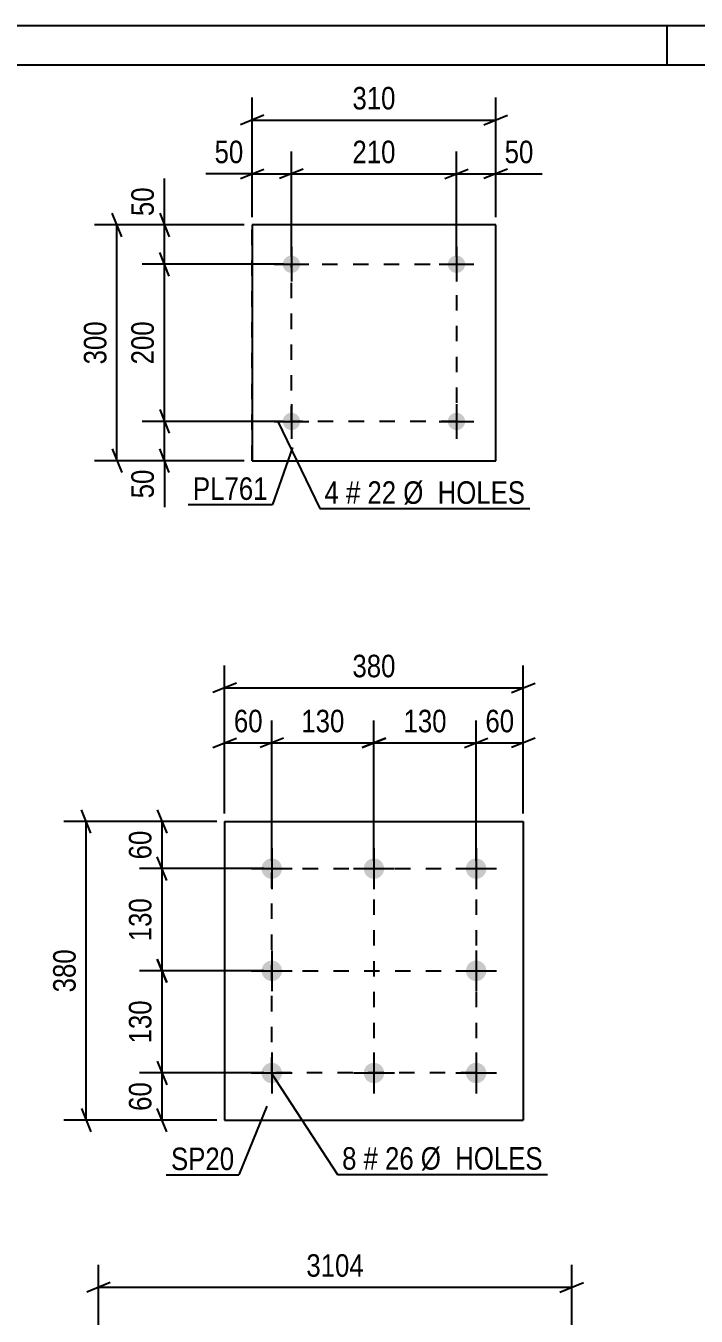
# Model space of a CAD drawing. Header units: millimetres. Extents: x 0 to 420, y 0 to 297.
# Drawn here: x 128.4 to 213.7, y 132.8 to 297 of the extents above; entities that cross this region are included whole.
import ezdxf

# ---------------------------------------------------------------- set-up
doc = ezdxf.new("R2010")
doc.units = ezdxf.units.MM
doc.linetypes.add('DXK_LINE_DOT2', pattern=[3.9198, 1.9599, -1.9599])
doc.styles.add('Arial Narrow', font='ARIALN.TTF', dxfattribs={"height": 0.2})

# ---------------------------------------------------------------- blocks, each defined once
blk = doc.blocks.new('Unknown-318886912-1117')
at = {"color": 5, "linetype": 'Continuous'}
for p, q in [((420, 297), (0, 297)), ((210, 292), (210, 297)), ((415, 292), (5, 292))]:
    blk.add_line(p, q, dxfattribs=at)
blk = doc.blocks.new('Bolt-318886912-2853 - 2819')
at = {"linetype": 'Continuous'}
for points in [[(159.7, 191.06, -1), (159.7, 188.46, -1)], [(172.7, 191.06, -1), (172.7, 188.46, -1)], [(185.7, 191.06, -1), (185.7, 188.46, -1)], [(159.7, 178.06, -1), (159.7, 175.46, -1)], [(185.7, 178.06, -1), (185.7, 175.46, -1)], [(159.7, 165.06, -1), (159.7, 162.46, -1)], [(172.7, 165.06, -1), (172.7, 162.46, -1)], [(185.7, 165.06, -1), (185.7, 162.46, -1)]]:
    blk.add_hatch(color=1, dxfattribs=at).paths.add_polyline_path(points)
at = {"color": 1, "linetype": 'Continuous'}
for p, q in [((159.7, 192.36), (159.7, 187.16)), ((172.7, 192.36), (172.7, 187.16)), ((185.7, 192.36), (185.7, 187.16)), ((157.1, 189.76), (162.3, 189.76)), ((170.1, 189.76), (175.3, 189.76)), ((183.1, 189.76), (188.3, 189.76)), ((159.7, 179.36), (159.7, 174.16)), ((185.7, 179.36), (185.7, 174.16)), ((157.1, 176.76), (162.3, 176.76)), ((183.1, 176.76), (188.3, 176.76)), ((159.7, 166.36), (159.7, 161.16)), ((172.7, 166.36), (172.7, 161.16)), ((185.7, 166.36), (185.7, 161.16)), ((157.1, 163.76), (162.3, 163.76)), ((170.1, 163.76), (175.3, 163.76)), ((183.1, 163.76), (188.3, 163.76))]:
    blk.add_line(p, q, dxfattribs=at)
blk = doc.blocks.new('Part-318886912-2868 - 2819')
at = {"color": 2, "linetype": 'Continuous'}
for p, q in [((153.7, 195.76), (153.7, 157.76)), ((153.7, 195.76), (191.7, 195.76)), ((191.7, 195.76), (191.7, 157.76)), ((153.7, 157.76), (191.7, 157.76))]:
    blk.add_line(p, q, dxfattribs=at)
blk = doc.blocks.new('Bolt-318886912-2444 - 2410')
at = {"linetype": 'Continuous'}
for points in [[(163.3, 266.66, -1), (161.1, 266.66, -1)], [(184.3, 266.66, -1), (182.1, 266.66, -1)]]:
    blk.add_hatch(color=1, dxfattribs=at).paths.add_polyline_path(points)
at = {"color": 1, "linetype": 'Continuous'}
for p, q in [((162.2, 268.86), (162.2, 264.46)), ((183.2, 268.86), (183.2, 264.46)), ((160, 266.66), (164.4, 266.66)), ((181, 266.66), (185.4, 266.66))]:
    blk.add_line(p, q, dxfattribs=at)
blk = doc.blocks.new('Bolt-318886912-2449 - 2410')
at = {"linetype": 'Continuous'}
for points in [[(163.3, 246.66, -1), (161.1, 246.66, -1)], [(184.3, 246.66, -1), (182.1, 246.66, -1)]]:
    blk.add_hatch(color=1, dxfattribs=at).paths.add_polyline_path(points)
at = {"color": 1, "linetype": 'Continuous'}
for p, q in [((162.2, 248.86), (162.2, 244.46)), ((183.2, 248.86), (183.2, 244.46)), ((160, 246.66), (164.4, 246.66)), ((181, 246.66), (185.4, 246.66))]:
    blk.add_line(p, q, dxfattribs=at)
blk = doc.blocks.new('Part-318886912-2464 - 2410')
at = {"color": 2, "linetype": 'Continuous'}
for p, q in [((157.2, 271.66), (157.2, 241.66)), ((188.2, 271.66), (157.2, 271.66)), ((188.2, 241.66), (188.2, 271.66)), ((157.2, 241.66), (188.2, 241.66))]:
    blk.add_line(p, q, dxfattribs=at)
at = {"color": 7, "linetype": 'DXK_LINE_DOT2'}
for p, q in [((157.2, 241.66), (157.2, 271.66)), ((188.2, 241.66), (188.2, 271.66))]:
    blk.add_line(p, q, dxfattribs=at)
blk = doc.blocks.new('Rectangle-318886912-2955 - 2819')
at = {"color": 1, "linetype": 'DXK_LINE_DOT2'}
blk.add_lwpolyline([(159.7, 189.76), (185.7, 189.76), (185.7, 163.76), (159.7, 163.76), (159.7, 189.76)], close=True, dxfattribs=at)
blk = doc.blocks.new('Rectangle-318886912-2573 - 2410')
at = {"color": 1, "linetype": 'DXK_LINE_DOT2'}
blk.add_lwpolyline([(162.2, 266.66), (183.2, 266.66), (183.2, 246.66), (162.2, 246.66), (162.2, 266.66)], close=True, dxfattribs=at)
blk = doc.blocks.new('Line-318886912-2948 - 2819')
at = {"color": 1, "linetype": 'DXK_LINE_DOT2'}
blk.add_line((172.7, 189.76), (172.7, 163.76), dxfattribs=at)
blk = doc.blocks.new('Line-318886912-2941 - 2819')
at = {"color": 1, "linetype": 'DXK_LINE_DOT2'}
blk.add_line((159.7, 176.76), (185.7, 176.76), dxfattribs=at)
blk = doc.blocks.new('StraightDimension-318886912-3261 - 3020')
at = {"color": 7, "linetype": 'Continuous'}
for p, q in [((137.65, 111.39), (137.65, 139.34)), ((197.86, 116.87), (197.86, 139.34)), ((139.15, 137.09), (136.15, 135.89)), ((137.65, 136.49), (197.86, 136.49)), ((196.36, 135.89), (199.36, 137.09))]:
    blk.add_line(p, q, dxfattribs=at)
at = {"color": 0}
blk.add_wipeout([(172.01, 137.24), (172.01, 141.44), (163.5, 141.44), (163.5, 137.24)], dxfattribs=at)
at = {"color": 3, "style": 'Arial Narrow'}
blk.add_text('3104', height=2.863, dxfattribs=at).set_placement((164.1, 137.84))
blk = doc.blocks.new('StraightDimension-318886912-2917 - 2819')
at = {"color": 7, "linetype": 'Continuous'}
for p, q in [((145.13, 165.26), (146.33, 162.26)), ((158.7, 163.76), (142.88, 163.76)), ((145.73, 157.76), (145.73, 163.76)), ((146.33, 156.26), (145.13, 159.26)), ((152.7, 157.76), (142.88, 157.76))]:
    blk.add_line(p, q, dxfattribs=at)
at = {"color": 0}
blk.add_wipeout([(144.98, 163.19), (140.78, 163.19), (140.78, 158.34), (144.98, 158.34)], dxfattribs=at)
at = {"color": 3, "style": 'Arial Narrow'}
blk.add_text('60', height=2.863, rotation=90.0002, dxfattribs=at).set_placement((144.38, 158.94))
blk = doc.blocks.new('StraightDimension-318886912-2870 - 2819')
at = {"color": 7, "linetype": 'Continuous'}
for p, q in [((153.7, 196.76), (153.7, 215.61)), ((191.7, 196.76), (191.7, 215.61)), ((155.2, 213.36), (152.2, 212.16)), ((153.7, 212.76), (191.7, 212.76)), ((190.2, 212.16), (193.2, 213.36))]:
    blk.add_line(p, q, dxfattribs=at)
at = {"color": 0}
blk.add_wipeout([(176.05, 213.51), (176.05, 217.71), (169.36, 217.71), (169.36, 213.51)], dxfattribs=at)
at = {"color": 3, "style": 'Arial Narrow'}
blk.add_text('380', height=2.863, dxfattribs=at).set_placement((169.96, 214.11))
blk = doc.blocks.new('StraightDimension-318886912-2885 - 2819')
at = {"color": 7, "linetype": 'Continuous'}
for p, q in [((185.7, 190.76), (185.7, 208.61)), ((191.7, 196.76), (191.7, 208.61)), ((184.2, 205.16), (187.2, 206.36)), ((185.7, 205.76), (191.7, 205.76)), ((193.2, 206.36), (190.2, 205.16))]:
    blk.add_line(p, q, dxfattribs=at)
at = {"color": 0}
blk.add_wipeout([(191.13, 206.51), (191.13, 210.71), (186.28, 210.71), (186.28, 206.51)], dxfattribs=at)
at = {"color": 3, "style": 'Arial Narrow'}
blk.add_text('60', height=2.863, dxfattribs=at).set_placement((186.88, 207.11))
blk = doc.blocks.new('StraightDimension-318886912-2895 - 2819')
at = {"color": 7, "linetype": 'Continuous'}
for p, q in [((153.7, 196.76), (153.7, 208.61)), ((159.7, 190.76), (159.7, 208.61)), ((152.2, 205.16), (155.2, 206.36)), ((153.7, 205.76), (159.7, 205.76)), ((161.2, 206.36), (158.2, 205.16))]:
    blk.add_line(p, q, dxfattribs=at)
at = {"color": 0}
blk.add_wipeout([(159.13, 206.51), (159.13, 210.71), (154.28, 210.71), (154.28, 206.51)], dxfattribs=at)
at = {"color": 3, "style": 'Arial Narrow'}
blk.add_text('60', height=2.863, dxfattribs=at).set_placement((154.88, 207.11))
blk = doc.blocks.new('StraightDimension-318886912-2906 - 2819')
at = {"color": 7, "linetype": 'Continuous'}
for p, q in [((136.69, 194.26), (135.49, 197.26)), ((152.7, 195.76), (133.24, 195.76)), ((136.09, 157.76), (136.09, 195.76)), ((135.49, 159.26), (136.69, 156.26)), ((152.7, 157.76), (133.24, 157.76))]:
    blk.add_line(p, q, dxfattribs=at)
at = {"color": 0}
blk.add_wipeout([(135.34, 180.11), (131.14, 180.11), (131.14, 173.42), (135.34, 173.42)], dxfattribs=at)
at = {"color": 3, "style": 'Arial Narrow'}
blk.add_text('380', height=2.863, rotation=90.0002, dxfattribs=at).set_placement((134.74, 174.02))
blk = doc.blocks.new('StraightDimension-318886912-2927 - 2819')
at = {"color": 7, "linetype": 'Continuous'}
for p, q in [((145.13, 197.26), (146.33, 194.26)), ((152.7, 195.76), (142.88, 195.76)), ((145.73, 189.76), (145.73, 195.76)), ((146.33, 188.26), (145.13, 191.26)), ((158.7, 189.76), (142.88, 189.76))]:
    blk.add_line(p, q, dxfattribs=at)
at = {"color": 0}
blk.add_wipeout([(144.98, 195.19), (140.78, 195.19), (140.78, 190.34), (144.98, 190.34)], dxfattribs=at)
at = {"color": 3, "style": 'Arial Narrow'}
blk.add_text('60', height=2.863, rotation=90.0002, dxfattribs=at).set_placement((144.38, 190.94))
blk = doc.blocks.new('StraightDimension-318886912-3895 - 2819')
at = {"color": 7, "linetype": 'Continuous'}
for p, q in [((159.7, 190.76), (159.7, 208.61)), ((172.7, 190.76), (172.7, 208.61)), ((161.2, 206.36), (158.2, 205.16)), ((159.7, 205.76), (172.7, 205.76)), ((171.2, 205.16), (174.2, 206.36))]:
    blk.add_line(p, q, dxfattribs=at)
at = {"color": 0}
blk.add_wipeout([(169.55, 206.51), (169.55, 210.71), (162.86, 210.71), (162.86, 206.51)], dxfattribs=at)
at = {"color": 3, "style": 'Arial Narrow'}
blk.add_text('130', height=2.863, dxfattribs=at).set_placement((163.46, 207.11))
blk = doc.blocks.new('StraightDimension-318886912-3897 - 2819')
at = {"color": 7, "linetype": 'Continuous'}
for p, q in [((172.7, 190.76), (172.7, 208.61)), ((185.7, 190.76), (185.7, 208.61)), ((174.2, 206.36), (171.2, 205.16)), ((172.7, 205.76), (185.7, 205.76)), ((184.2, 205.16), (187.2, 206.36))]:
    blk.add_line(p, q, dxfattribs=at)
at = {"color": 0}
blk.add_wipeout([(182.55, 206.51), (182.55, 210.71), (175.86, 210.71), (175.86, 206.51)], dxfattribs=at)
at = {"color": 3, "style": 'Arial Narrow'}
blk.add_text('130', height=2.863, dxfattribs=at).set_placement((176.46, 207.11))
blk = doc.blocks.new('StraightDimension-318886912-3917 - 2819')
at = {"color": 7, "linetype": 'Continuous'}
for p, q in [((146.33, 175.26), (145.13, 178.26)), ((158.7, 176.76), (142.88, 176.76)), ((145.73, 163.76), (145.73, 176.76)), ((145.13, 165.26), (146.33, 162.26)), ((158.7, 163.76), (142.88, 163.76))]:
    blk.add_line(p, q, dxfattribs=at)
at = {"color": 0}
blk.add_wipeout([(144.98, 173.61), (140.78, 173.61), (140.78, 166.92), (144.98, 166.92)], dxfattribs=at)
at = {"color": 3, "style": 'Arial Narrow'}
blk.add_text('130', height=2.863, rotation=90.0002, dxfattribs=at).set_placement((144.38, 167.52))
blk = doc.blocks.new('StraightDimension-318886912-3919 - 2819')
at = {"color": 7, "linetype": 'Continuous'}
for p, q in [((146.33, 188.26), (145.13, 191.26)), ((158.7, 189.76), (142.88, 189.76)), ((145.73, 176.76), (145.73, 189.76)), ((145.13, 178.26), (146.33, 175.26)), ((158.7, 176.76), (142.88, 176.76))]:
    blk.add_line(p, q, dxfattribs=at)
at = {"color": 0}
blk.add_wipeout([(144.98, 186.61), (140.78, 186.61), (140.78, 179.92), (144.98, 179.92)], dxfattribs=at)
at = {"color": 3, "style": 'Arial Narrow'}
blk.add_text('130', height=2.863, rotation=90.0002, dxfattribs=at).set_placement((144.38, 180.52))
blk = doc.blocks.new('StraightDimension-318886912-2560 - 2410')
at = {"color": 7, "linetype": 'Continuous'}
for p, q in [((145.44, 273.16), (146.64, 270.16)), ((156.2, 271.66), (143.19, 271.66)), ((146.04, 266.66), (146.04, 271.66)), ((146.64, 265.16), (145.44, 268.16)), ((161.2, 266.66), (143.19, 266.66))]:
    blk.add_line(p, q, dxfattribs=at)
at = {"color": 0}
blk.add_wipeout([(145.29, 277.04), (141.09, 277.04), (141.09, 272.19), (145.29, 272.19)], dxfattribs=at)
at = {"color": 7, "linetype": 'Continuous'}
blk.add_line((146.04, 271.66), (146.04, 277.57), dxfattribs=at)
blk.add_line((146.04, 271.66), (146.04, 277.57), dxfattribs=at)
at = {"color": 3, "style": 'Arial Narrow'}
blk.add_text('50', height=2.863, rotation=90.0002, dxfattribs=at).set_placement((144.69, 272.79))
blk = doc.blocks.new('StraightDimension-318886912-2477 - 2410')
at = {"color": 7, "linetype": 'Continuous'}
for p, q in [((157.2, 272.66), (157.2, 281.02)), ((162.2, 267.66), (162.2, 281.02)), ((155.7, 277.57), (158.7, 278.77)), ((157.2, 278.17), (162.2, 278.17)), ((163.7, 278.77), (160.7, 277.57))]:
    blk.add_line(p, q, dxfattribs=at)
at = {"color": 0}
blk.add_wipeout([(156.68, 278.92), (156.68, 283.12), (151.82, 283.12), (151.82, 278.92)], dxfattribs=at)
at = {"color": 7, "linetype": 'Continuous'}
blk.add_line((157.2, 278.17), (151.3, 278.17), dxfattribs=at)
blk.add_line((157.2, 278.17), (151.3, 278.17), dxfattribs=at)
at = {"color": 3, "style": 'Arial Narrow'}
blk.add_text('50', height=2.863, dxfattribs=at).set_placement((152.42, 279.52))
blk = doc.blocks.new('StraightDimension-318886912-2466 - 2410')
at = {"color": 7, "linetype": 'Continuous'}
for p, q in [((157.2, 272.66), (157.2, 287.86)), ((188.2, 272.66), (188.2, 287.86)), ((158.7, 285.61), (155.7, 284.41)), ((157.2, 285.01), (188.2, 285.01)), ((186.7, 284.41), (189.7, 285.61))]:
    blk.add_line(p, q, dxfattribs=at)
at = {"color": 0}
blk.add_wipeout([(176.05, 285.76), (176.05, 289.96), (169.36, 289.96), (169.36, 285.76)], dxfattribs=at)
at = {"color": 3, "style": 'Arial Narrow'}
blk.add_text('310', height=2.863, dxfattribs=at).set_placement((169.96, 286.36))
blk = doc.blocks.new('StraightDimension-318886912-2490 - 2410')
at = {"color": 7, "linetype": 'Continuous'}
for p, q in [((162.2, 267.66), (162.2, 281.02)), ((183.2, 267.66), (183.2, 281.02)), ((163.7, 278.77), (160.7, 277.57)), ((162.2, 278.17), (183.2, 278.17)), ((181.7, 277.57), (184.7, 278.77))]:
    blk.add_line(p, q, dxfattribs=at)
at = {"color": 0}
blk.add_wipeout([(176.05, 278.92), (176.05, 283.12), (169.36, 283.12), (169.36, 278.92)], dxfattribs=at)
at = {"color": 3, "style": 'Arial Narrow'}
blk.add_text('210', height=2.863, dxfattribs=at).set_placement((169.96, 279.52))
blk = doc.blocks.new('StraightDimension-318886912-2506 - 2410')
at = {"color": 7, "linetype": 'Continuous'}
for p, q in [((183.2, 267.66), (183.2, 281.02)), ((188.2, 272.66), (188.2, 281.02)), ((181.7, 277.57), (184.7, 278.77)), ((183.2, 278.17), (188.2, 278.17)), ((189.7, 278.77), (186.7, 277.57))]:
    blk.add_line(p, q, dxfattribs=at)
at = {"color": 0}
blk.add_wipeout([(193.58, 278.92), (193.58, 283.12), (188.73, 283.12), (188.73, 278.92)], dxfattribs=at)
at = {"color": 7, "linetype": 'Continuous'}
blk.add_line((188.2, 278.17), (194.11, 278.17), dxfattribs=at)
blk.add_line((188.2, 278.17), (194.11, 278.17), dxfattribs=at)
at = {"color": 3, "style": 'Arial Narrow'}
blk.add_text('50', height=2.863, dxfattribs=at).set_placement((189.33, 279.52))
blk = doc.blocks.new('StraightDimension-318886912-2520 - 2410')
at = {"color": 7, "linetype": 'Continuous'}
for p, q in [((140.6, 270.16), (139.4, 273.16)), ((156.2, 271.66), (137.15, 271.66)), ((140, 241.66), (140, 271.66)), ((139.4, 243.16), (140.6, 240.16)), ((156.2, 241.66), (137.15, 241.66))]:
    blk.add_line(p, q, dxfattribs=at)
at = {"color": 0}
blk.add_wipeout([(139.25, 260), (135.05, 260), (135.05, 253.32), (139.25, 253.32)], dxfattribs=at)
at = {"color": 3, "style": 'Arial Narrow'}
blk.add_text('300', height=2.863, rotation=90.0002, dxfattribs=at).set_placement((138.65, 253.92))
blk = doc.blocks.new('StraightDimension-318886912-2531 - 2410')
at = {"color": 7, "linetype": 'Continuous'}
for p, q in [((145.44, 248.16), (146.64, 245.16)), ((161.2, 246.66), (143.19, 246.66)), ((146.04, 241.66), (146.04, 246.66)), ((146.64, 240.16), (145.44, 243.16)), ((156.2, 241.66), (143.19, 241.66))]:
    blk.add_line(p, q, dxfattribs=at)
at = {"color": 0}
blk.add_wipeout([(145.29, 241.14), (141.09, 241.14), (141.09, 236.28), (145.29, 236.28)], dxfattribs=at)
at = {"color": 7, "linetype": 'Continuous'}
blk.add_line((146.04, 241.66), (146.04, 235.75), dxfattribs=at)
blk.add_line((146.04, 241.66), (146.04, 235.75), dxfattribs=at)
at = {"color": 3, "style": 'Arial Narrow'}
blk.add_text('50', height=2.863, rotation=90.0002, dxfattribs=at).set_placement((144.69, 236.88))
blk = doc.blocks.new('StraightDimension-318886912-2544 - 2410')
at = {"color": 7, "linetype": 'Continuous'}
for p, q in [((146.64, 265.16), (145.44, 268.16)), ((161.2, 266.66), (143.19, 266.66)), ((146.04, 246.66), (146.04, 266.66)), ((145.44, 248.16), (146.64, 245.16)), ((161.2, 246.66), (143.19, 246.66))]:
    blk.add_line(p, q, dxfattribs=at)
at = {"color": 0}
blk.add_wipeout([(145.29, 260), (141.09, 260), (141.09, 253.32), (145.29, 253.32)], dxfattribs=at)
at = {"color": 3, "style": 'Arial Narrow'}
blk.add_text('200', height=2.863, rotation=90.0002, dxfattribs=at).set_placement((144.69, 253.92))
blk = doc.blocks.new('Mark-318886912-2864 - 2819')
at = {"color": 0}
blk.add_wipeout([(154.92, 151.4), (154.92, 154.4), (146.88, 154.4), (146.88, 151.4)], dxfattribs=at)
blk.add_wipeout([(154.92, 151.4), (154.92, 154.4), (146.88, 154.4), (146.88, 151.4)], dxfattribs=at)
at = {"color": 30, "linetype": 'Continuous'}
for p in [(159.05, 159.52), (146.28, 150.8)]:
    blk.add_line(p, (155.52, 150.8), dxfattribs=at)
at = {"color": 3, "style": 'Arial Narrow'}
blk.add_text('SP20', height=2.863, dxfattribs=at).set_placement((146.88, 151.4))
blk = doc.blocks.new('Mark-318886912-2849 - 2819')
at = {"color": 0}
for points in [[(170.48, 151.46), (170.48, 154.46), (168.65, 154.46), (168.65, 151.46)], [(173.21, 151.46), (173.21, 154.46), (171.38, 154.46), (171.38, 151.46)], [(177.76, 151.46), (177.76, 154.46), (174.11, 154.46), (174.11, 151.46)], [(194.19, 151.46), (194.19, 154.46), (178.66, 154.46), (178.66, 151.46)]]:
    blk.add_wipeout(points, dxfattribs=at)
for points in [[(170.48, 151.46), (170.48, 154.46), (168.65, 154.46), (168.65, 151.46)], [(173.21, 151.46), (173.21, 154.46), (171.38, 154.46), (171.38, 151.46)], [(177.76, 151.46), (177.76, 154.46), (174.11, 154.46), (174.11, 151.46)], [(194.19, 151.46), (194.19, 154.46), (178.66, 154.46), (178.66, 151.46)]]:
    blk.add_wipeout(points, dxfattribs=at)
at = {"color": 7, "linetype": 'Continuous'}
for p, q in [((159.52, 163.91), (168.05, 150.86)), ((168.05, 150.86), (194.79, 150.86))]:
    blk.add_line(p, q, dxfattribs=at)
at = {"color": 3, "style": 'Arial Narrow'}
for s, height, p in [('8', 2.86, (168.65, 151.46)), ('26', 2.863, (174.11, 151.46)), ('Ø  HOLES', 2.863, (178.66, 151.46)), ('#', 2.86, (171.38, 151.46))]:
    blk.add_text(s, height=height, dxfattribs=at).set_placement(p)
blk = doc.blocks.new('Mark-318886912-2460 - 2410')
at = {"color": 0}
blk.add_wipeout([(159.18, 236.68), (159.18, 239.68), (149.67, 239.68), (149.67, 236.68)], dxfattribs=at)
blk.add_wipeout([(159.18, 236.68), (159.18, 239.68), (149.67, 239.68), (149.67, 236.68)], dxfattribs=at)
at = {"color": 30, "linetype": 'Continuous'}
for p in [(162.32, 243.33), (149.07, 236.08)]:
    blk.add_line(p, (159.78, 236.08), dxfattribs=at)
at = {"color": 3, "style": 'Arial Narrow'}
blk.add_text('PL761', height=2.863, dxfattribs=at).set_placement((149.67, 236.68))
blk = doc.blocks.new('MarkSet-318886912-2620 - 2410')
at = {"color": 0}
for points in [[(168.24, 236.18), (168.24, 239.18), (166.41, 239.18), (166.41, 236.18)], [(170.97, 236.18), (170.97, 239.18), (169.14, 239.18), (169.14, 236.18)], [(175.53, 236.18), (175.53, 239.18), (171.87, 239.18), (171.87, 236.18)], [(191.95, 236.18), (191.95, 239.18), (176.43, 239.18), (176.43, 236.18)]]:
    blk.add_wipeout(points, dxfattribs=at)
for points in [[(168.24, 236.18), (168.24, 239.18), (166.41, 239.18), (166.41, 236.18)], [(170.97, 236.18), (170.97, 239.18), (169.14, 239.18), (169.14, 236.18)], [(175.53, 236.18), (175.53, 239.18), (171.87, 239.18), (171.87, 236.18)], [(191.95, 236.18), (191.95, 239.18), (176.43, 239.18), (176.43, 236.18)]]:
    blk.add_wipeout(points, dxfattribs=at)
at = {"color": 7, "linetype": 'Continuous'}
for p, q in [((160.47, 246.66), (165.81, 235.58)), ((165.81, 235.58), (192.55, 235.58))]:
    blk.add_line(p, q, dxfattribs=at)
at = {"color": 3, "style": 'Arial Narrow'}
for s, height, p in [('4', 2.86, (166.41, 236.18)), ('#', 2.86, (169.14, 236.18)), ('22', 2.863, (171.87, 236.18)), ('Ø  HOLES', 2.863, (176.43, 236.18))]:
    blk.add_text(s, height=height, dxfattribs=at).set_placement(p)

msp = doc.modelspace()

# ---------------------------------------------------------------- block references
for name in ['Unknown-318886912-1117', 'Part-318886912-2464 - 2410', 'Bolt-318886912-2444 - 2410', 'Rectangle-318886912-2573 - 2410', 'Bolt-318886912-2449 - 2410', 'Part-318886912-2868 - 2819', 'Bolt-318886912-2853 - 2819', 'Rectangle-318886912-2955 - 2819', 'Line-318886912-2948 - 2819', 'Line-318886912-2941 - 2819']:
    msp.add_blockref(name, (0, 0))

# ---------------------------------------------------------------- next in the draw order: block references
for name in ['StraightDimension-318886912-2560 - 2410', 'StraightDimension-318886912-2870 - 2819', 'StraightDimension-318886912-2917 - 2819', 'StraightDimension-318886912-3261 - 3020']:
    msp.add_blockref(name, (0, 0))

# ---------------------------------------------------------------- next in the draw order: block references
for name in ['StraightDimension-318886912-2477 - 2410', 'StraightDimension-318886912-2895 - 2819', 'StraightDimension-318886912-2885 - 2819']:
    msp.add_blockref(name, (0, 0))

# ---------------------------------------------------------------- next in the draw order: block references
for name in ['StraightDimension-318886912-2466 - 2410', 'StraightDimension-318886912-2906 - 2819']:
    msp.add_blockref(name, (0, 0))

# ---------------------------------------------------------------- next in the draw order: block references
for name in ['StraightDimension-318886912-2490 - 2410', 'StraightDimension-318886912-2520 - 2410', 'StraightDimension-318886912-2927 - 2819', 'StraightDimension-318886912-3917 - 2819', 'Mark-318886912-2864 - 2819']:
    msp.add_blockref(name, (0, 0))

# ---------------------------------------------------------------- next in the draw order: block references
for name in ['StraightDimension-318886912-2506 - 2410', 'StraightDimension-318886912-2531 - 2410', 'StraightDimension-318886912-3895 - 2819', 'Mark-318886912-2849 - 2819']:
    msp.add_blockref(name, (0, 0))

# ---------------------------------------------------------------- next in the draw order: block references
for name in ['StraightDimension-318886912-2544 - 2410', 'Mark-318886912-2460 - 2410', 'StraightDimension-318886912-3897 - 2819', 'StraightDimension-318886912-3919 - 2819']:
    msp.add_blockref(name, (0, 0))

# ---------------------------------------------------------------- next in the draw order: block references
msp.add_blockref('MarkSet-318886912-2620 - 2410', (0, 0))

doc.saveas('drawing.dxf')
